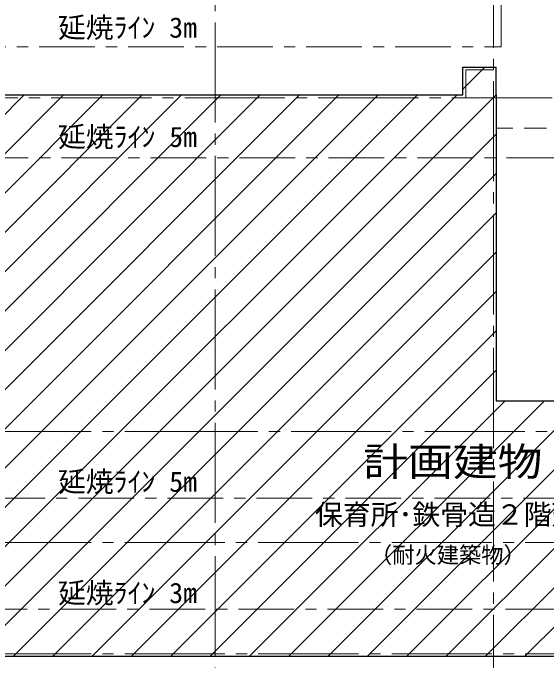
# Model space of a CAD drawing. Units: millimetres, scale not verified. Extents: x -56617 to 56645, y -39182 to 40051.
# Drawn here: x 16497 to 26079, y -16826 to -5188 of the extents above; entities that cross this region are included whole.
import ezdxf
from ezdxf.enums import TextEntityAlignment as Align

# ---------------------------------------------------------------- set-up
doc = ezdxf.new("R2010")
doc.units = ezdxf.units.MM
doc.header["$LTSCALE"] = 200
for name, pattern in [('CHAIN1', [8, 5, -1, 1, -1]), ('CHAIN2', [12, 9, -1, 1, -1]), ('DASHED2', [3, 2, -1]), ('DOUBLE_CHAIN2', [12.8, 9, -1, 0.6, -0.6, 0.6, -1])]:
    doc.linetypes.add(name, pattern=pattern)
for name, color, linetype, lineweight in [('3-0_通り芯', 7, 'CHAIN2', 18), ('3-3_建具', 7, 'Continuous', 18), ('3-5_その他2', 6, 'DOUBLE_CHAIN2', 25), ('3-C_ハッチ4', 3, 'CHAIN1', 18), ('3-E_中線', 4, 'Continuous', 9), ('3-F_太線', 3, 'Continuous', 18)]:
    doc.layers.add(name, color=color, linetype=linetype, lineweight=lineweight)
doc.styles.add('ＭＳ ゴシック', font='')
doc.styles.get('ＭＳ ゴシック').set_extended_font_data('MS Gothic')

msp = doc.modelspace()

# ---------------------------------------------------------------- linework, layer by layer
at = {"layer": '3-0_通り芯'}
for p, q in [((25134.2, 787.2), (25134.2, -20212.8)), ((20134.2, -559), (20134.2, -20212.8)), ((9985.8, -6712.8), (42481.6, -6712.8)), ((4105.6, -12712.8), (19097.1, -12712.8)), ((19097.1, -12712.8), (42481.6, -12712.8)), ((4105.6, -14712.8), (42481.6, -14712.8)), ((4105.6, -16712.8), (42481.6, -16712.8))]:
    msp.add_line(p, q, dxfattribs=at)
msp.add_lwpolyline([(24634.2, -6712.8), (24634.2, -6212.8), (25134.2, -6212.8)], dxfattribs=at)
at = {"layer": '3-3_建具', "linetype": 'DASHED2'}
msp.add_line((26084.2, -7262.8), (25184.2, -7262.8), dxfattribs=at)
at = {"layer": '3-5_その他2', "color": 2, "linetype": 'Continuous'}
for p in [(24584.2, -6162.8), (25184.2, -6662.8)]:
    msp.add_line(p, (25184.2, -6162.8), dxfattribs=at)
for points in [[(10734.2, -6662.8), (24584.2, -6662.8), (24584.2, -6162.8)], [(25184.2, -6662.8), (25184.2, -12162.8), (29584.2, -12162.8)], [(37184.2, -16242.8), (37184.2, -16762.8), (10084.2, -16762.8)]]:
    msp.add_lwpolyline(points, dxfattribs=at)
at = {"layer": '3-C_ハッチ4'}
for p, q in [((25269.5, -5796.1), (25269.5, 1363.4)), ((8969.5, -5796.1), (25269.5, -5796.1)), ((36274.8, -13912.8), (10969.5, -13912.8)), ((37552.6, -15912.8), (9428.8, -15912.8))]:
    msp.add_line(p, q, dxfattribs=at)
msp.add_lwpolyline([(10969.5, -13912.8), (10969.5, -7796.1), (27269.5, -7796.1), (27269.5, 1363.4)], dxfattribs=at)
at = {"layer": '3-E_中線'}
for p, q in [((24584.2, -6556.8), (24978.2, -6162.8)), ((10084.2, -16107), (19528.4, -6662.8)), ((10084.2, -15399.9), (18821.3, -6662.8)), ((10084.2, -14692.8), (18114.2, -6662.8)), ((10084.2, -13985.7), (17407.1, -6662.8)), ((10084.2, -13278.6), (16700, -6662.8)), ((10135.5, -16762.8), (20235.5, -6662.8)), ((10842.6, -16762.8), (20942.6, -6662.8)), ((11549.7, -16762.8), (21649.7, -6662.8)), ((12256.8, -16762.8), (22356.8, -6662.8)), ((12963.9, -16762.8), (23063.9, -6662.8)), ((13671.1, -16762.8), (23771.1, -6662.8)), ((14378.2, -16762.8), (24478.2, -6662.8)), ((15085.3, -16762.8), (25184.2, -6663.9)), ((24984.8, -16762.8), (35084.8, -6662.8)), ((25691.9, -16762.8), (35791.9, -6662.8)), ((15792.4, -16762.8), (25184.2, -7371)), ((16499.5, -16762.8), (25184.2, -8078.1)), ((17206.6, -16762.8), (25184.2, -8785.2)), ((17913.7, -16762.8), (25184.2, -9492.3)), ((18620.8, -16762.8), (25184.2, -10199.4)), ((19327.9, -16762.8), (25184.2, -10906.5)), ((20035, -16762.8), (25184.2, -11613.6)), ((20742.1, -16762.8), (25342.1, -12162.8)), ((21449.2, -16762.8), (26049.2, -12162.8)), ((22156.3, -16762.8), (26756.3, -12162.8)), ((22863.4, -16762.8), (27463.4, -12162.8)), ((23570.5, -16762.8), (28170.5, -12162.8)), ((24277.7, -16762.8), (28877.7, -12162.8))]:
    msp.add_line(p, q, dxfattribs=at)

# ---------------------------------------------------------------- texts
at = {"layer": '3-F_太線', "color": 7, "style": 'ＭＳ ゴシック'}
for s, p in [('延焼ﾗｲﾝ 3m', (17307, -5743.5)), ('延焼ﾗｲﾝ 5m', (17307, -7709.2)), ('延焼ﾗｲﾝ 5m', (17307, -13910.4)), ('保育所･鉄骨造２階建', (21926.4, -14502.7)), ('延焼ﾗｲﾝ 3m', (17307, -15912.1))]:
    msp.add_text(s, height=366.6, dxfattribs=at).set_placement(p, align=Align.BOTTOM_LEFT)
at = {"layer": '3-F_太線', "style": 'ＭＳ ゴシック', "width": 1.15}
msp.add_text('計画建物', height=513.2, dxfattribs=at).set_placement((22792.9, -13669.7), align=Align.BOTTOM_LEFT)
at = {"layer": '3-F_太線', "color": 4, "style": 'ＭＳ ゴシック'}
msp.add_text('（耐火建築物）', height=293.3, dxfattribs=at).set_placement((22913.9, -15170), align=Align.BOTTOM_LEFT)

doc.saveas('drawing.dxf')
